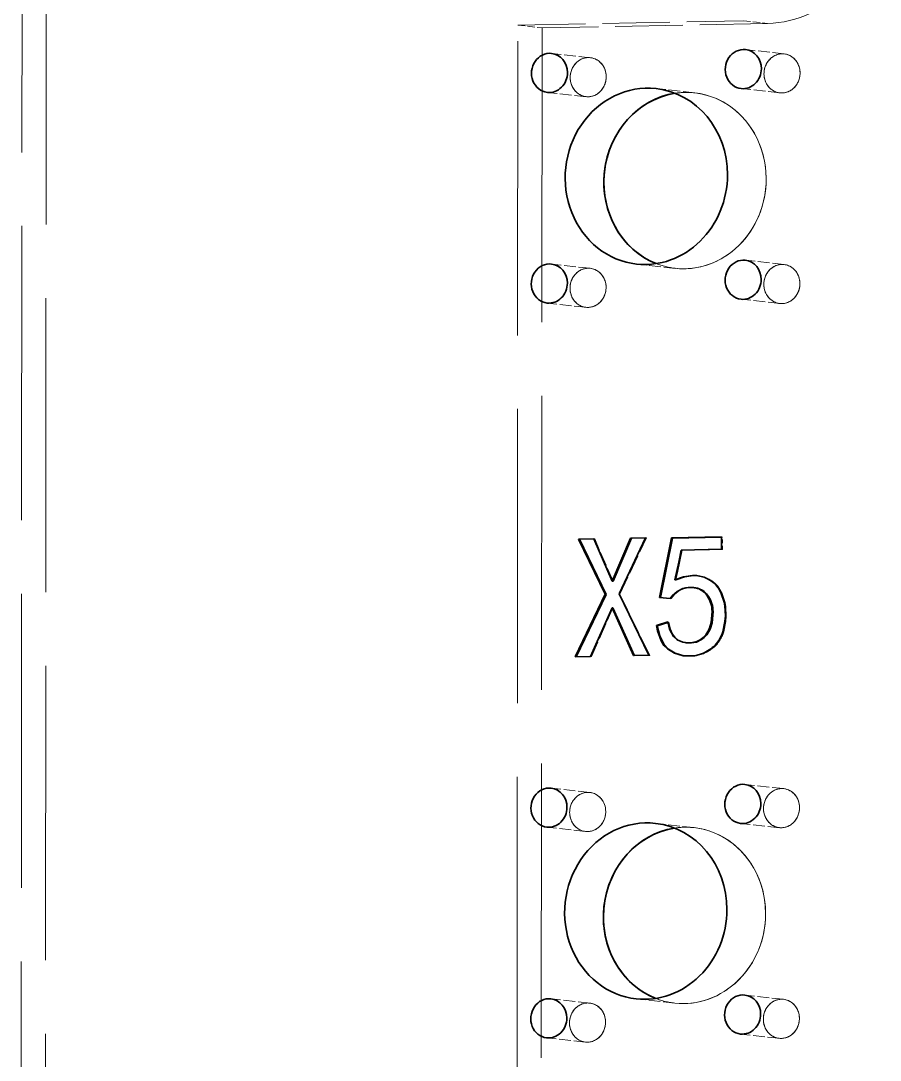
# Model space of a CAD drawing. Header units: millimetres. Extents: x -631 to 3210, y -446 to 2288.
# Drawn here: x 2965.11 to 3000.15, y 1125.84 to 1168.23 of the extents above; entities that cross this region are included whole.
import ezdxf

# ---------------------------------------------------------------- set-up
doc = ezdxf.new("R2010")
doc.units = ezdxf.units.MM
doc.linetypes.add('DASHED', pattern=[15, 12, -3])
doc.layers.get('0').update_dxf_attribs({"lineweight": 18})

msp = doc.modelspace()

# ---------------------------------------------------------------- linework, layer by layer
at = {"color": 7, "linetype": 'DASHED', "lineweight": 13}
for p, q in [((2965.218, 1249.865), (2965.11, 1100.032)), ((2965.218, 1249.865), (2965.11, 1100.032)), ((2966.096, 1099.923), (2966.204, 1249.756)), ((2966.096, 1099.923), (2966.204, 1249.756)), ((2985.343, 1125.399), (2985.374, 1168.052)), ((2985.343, 1125.399), (2985.374, 1168.052)), ((2986.36, 1167.942), (2986.329, 1125.29)), ((2986.36, 1167.942), (2986.329, 1125.29))]:
    msp.add_line(p, q, dxfattribs=at)
at = {"color": 7, "linetype": 'DASHED', "lineweight": 13, "ltscale": 0.229759}
msp.add_line((2985.374, 1168.052), (2994.562, 1168.231), dxfattribs=at)
msp.add_line((2985.374, 1168.052), (2994.562, 1168.231), dxfattribs=at)
at = {"color": 7, "linetype": 'DASHED', "lineweight": 13, "ltscale": 0.02481}
msp.add_line((2985.374, 1168.052), (2986.36, 1167.942), dxfattribs=at)
msp.add_line((2985.374, 1168.052), (2986.36, 1167.942), dxfattribs=at)
at = {"color": 7, "linetype": 'DASHED', "lineweight": 13, "ltscale": 0.22976}
msp.add_line((2995.549, 1168.122), (2986.36, 1167.942), dxfattribs=at)
msp.add_line((2995.549, 1168.122), (2986.36, 1167.942), dxfattribs=at)
at = {"color": 7, "linetype": 'DASHED', "lineweight": 13, "ltscale": 0.024812}
msp.add_line((2994.562, 1168.231), (2995.549, 1168.122), dxfattribs=at)
msp.add_line((2994.562, 1168.231), (2995.549, 1168.122), dxfattribs=at)
at = {"color": 7, "linetype": 'DASHED', "lineweight": 13, "ltscale": 0.039698}
for p, q in [((2996.232, 1166.881), (2994.654, 1167.056)), ((2996.232, 1166.881), (2994.654, 1167.056)), ((2988.33, 1166.727), (2986.752, 1166.901)), ((2988.33, 1166.727), (2986.752, 1166.901)), ((2992.586, 1165.292), (2991.008, 1165.466)), ((2992.586, 1165.292), (2991.008, 1165.466)), ((2996.056, 1165.291), (2994.478, 1165.466)), ((2996.056, 1165.291), (2994.478, 1165.466)), ((2988.154, 1165.136), (2986.576, 1165.311)), ((2988.154, 1165.136), (2986.576, 1165.311)), ((2988.324, 1158.136), (2986.746, 1158.311)), ((2988.324, 1158.136), (2986.746, 1158.311)), ((2991.794, 1158.135), (2990.216, 1158.31)), ((2991.794, 1158.135), (2990.216, 1158.31)), ((2996.226, 1158.291), (2994.648, 1158.465)), ((2996.226, 1158.291), (2994.648, 1158.465)), ((2996.05, 1156.701), (2994.472, 1156.875)), ((2996.05, 1156.701), (2994.472, 1156.875)), ((2988.148, 1156.546), (2986.57, 1156.721)), ((2988.148, 1156.546), (2986.57, 1156.721)), ((2988.309, 1136.76), (2986.73, 1136.935)), ((2988.309, 1136.76), (2986.73, 1136.935)), ((2996.211, 1136.915), (2994.633, 1137.089)), ((2996.211, 1136.915), (2994.633, 1137.089)), ((2988.133, 1135.17), (2986.554, 1135.344)), ((2988.133, 1135.17), (2986.554, 1135.344)), ((2992.565, 1135.325), (2990.986, 1135.5)), ((2992.565, 1135.325), (2990.986, 1135.5)), ((2996.035, 1135.324), (2994.457, 1135.499)), ((2996.035, 1135.324), (2994.457, 1135.499)), ((2996.205, 1128.324), (2994.626, 1128.499)), ((2996.205, 1128.324), (2994.626, 1128.499)), ((2988.302, 1128.17), (2986.724, 1128.344)), ((2988.302, 1128.17), (2986.724, 1128.344)), ((2991.773, 1128.169), (2990.194, 1128.344)), ((2991.773, 1128.169), (2990.194, 1128.344)), ((2988.126, 1126.579), (2986.548, 1126.754)), ((2988.126, 1126.579), (2986.548, 1126.754)), ((2996.029, 1126.734), (2994.45, 1126.909)), ((2996.029, 1126.734), (2994.45, 1126.909))]:
    msp.add_line(p, q, dxfattribs=at)
at = {"color": 7, "lineweight": 35, "ltscale": 0.015489}
for p, q in [((2987.848, 1147.095), (2988.467, 1147.107)), ((2987.848, 1147.095), (2988.467, 1147.107)), ((2988.334, 1142.306), (2987.715, 1142.294)), ((2988.334, 1142.306), (2987.715, 1142.294))]:
    msp.add_line(p, q, dxfattribs=at)
at = {"color": 7, "lineweight": 35, "ltscale": 0.014558}
msp.add_line((2988.469, 1147.102), (2987.887, 1147.09), dxfattribs=at)
msp.add_line((2988.469, 1147.102), (2987.887, 1147.09), dxfattribs=at)
at = {"color": 7, "lineweight": 35, "ltscale": 0.046998}
msp.add_line((2988.467, 1147.107), (2989.214, 1145.382), dxfattribs=at)
msp.add_line((2988.467, 1147.107), (2989.214, 1145.382), dxfattribs=at)
at = {"color": 7, "linetype": 'DASHED', "lineweight": 13, "ltscale": 0.000993254}
for p, q in [((2988.506, 1147.102), (2988.467, 1147.107)), ((2988.506, 1147.102), (2988.467, 1147.107)), ((2993.72, 1147.176), (2993.681, 1147.181)), ((2993.72, 1147.176), (2993.681, 1147.181)), ((2993.72, 1146.671), (2993.68, 1146.676)), ((2993.72, 1146.671), (2993.68, 1146.676)), ((2992.144, 1145.069), (2992.105, 1145.074)), ((2992.144, 1145.069), (2992.105, 1145.074)), ((2991.189, 1144.714), (2991.15, 1144.718)), ((2991.189, 1144.714), (2991.15, 1144.718)), ((2992.142, 1142.878), (2992.103, 1142.883)), ((2992.142, 1142.878), (2992.103, 1142.883)), ((2987.755, 1142.29), (2987.715, 1142.294)), ((2987.755, 1142.29), (2987.715, 1142.294)), ((2988.374, 1142.302), (2988.334, 1142.306)), ((2988.374, 1142.302), (2988.334, 1142.306)), ((2990.129, 1142.336), (2990.09, 1142.341)), ((2990.129, 1142.336), (2990.09, 1142.341)), ((2992.271, 1142.322), (2992.232, 1142.326)), ((2992.271, 1142.322), (2992.232, 1142.326)), ((2992.943, 1142.419), (2992.903, 1142.424)), ((2992.943, 1142.419), (2992.903, 1142.424))]:
    msp.add_line(p, q, dxfattribs=at)
at = {"color": 7, "linetype": 'DASHED', "lineweight": 13, "ltscale": 0.000932492}
msp.add_line((2988.506, 1147.102), (2988.469, 1147.102), dxfattribs=at)
msp.add_line((2988.506, 1147.102), (2988.469, 1147.102), dxfattribs=at)
at = {"color": 7, "linetype": 'DASHED', "lineweight": 13, "ltscale": 0.046998}
msp.add_line((2989.254, 1145.377), (2988.506, 1147.102), dxfattribs=at)
msp.add_line((2989.254, 1145.377), (2988.506, 1147.102), dxfattribs=at)
at = {"color": 7, "lineweight": 35, "ltscale": 0.047694}
for p, q in [((2989.214, 1145.382), (2989.964, 1147.136)), ((2989.214, 1145.382), (2989.964, 1147.136)), ((2990.003, 1147.132), (2989.254, 1145.377)), ((2990.003, 1147.132), (2989.254, 1145.377))]:
    msp.add_line(p, q, dxfattribs=at)
at = {"color": 7, "lineweight": 35, "ltscale": 0.063447}
msp.add_line((2990.583, 1147.148), (2989.498, 1144.854), dxfattribs=at)
msp.add_line((2990.583, 1147.148), (2989.498, 1144.854), dxfattribs=at)
at = {"color": 7, "linetype": 'DASHED', "lineweight": 13, "ltscale": 0.063447}
msp.add_line((2989.537, 1144.85), (2990.623, 1147.144), dxfattribs=at)
msp.add_line((2989.537, 1144.85), (2990.623, 1147.144), dxfattribs=at)
at = {"color": 7, "lineweight": 35, "ltscale": 0.015491}
for p, q in [((2989.964, 1147.136), (2990.583, 1147.148)), ((2989.964, 1147.136), (2990.583, 1147.148)), ((2990.709, 1142.353), (2990.09, 1142.341)), ((2990.709, 1142.353), (2990.09, 1142.341))]:
    msp.add_line(p, q, dxfattribs=at)
at = {"color": 7, "lineweight": 35, "ltscale": 0.000993254}
for p, q in [((2990.003, 1147.132), (2989.964, 1147.136)), ((2990.003, 1147.132), (2989.964, 1147.136)), ((2989.254, 1145.377), (2989.214, 1145.382)), ((2989.254, 1145.377), (2989.214, 1145.382)), ((2988.969, 1144.839), (2988.93, 1144.843)), ((2988.969, 1144.839), (2988.93, 1144.843)), ((2989.253, 1144.283), (2989.213, 1144.287)), ((2989.253, 1144.283), (2989.213, 1144.287)), ((2991.059, 1143.561), (2991.02, 1143.565)), ((2991.059, 1143.561), (2991.02, 1143.565))]:
    msp.add_line(p, q, dxfattribs=at)
at = {"color": 7, "lineweight": 35, "ltscale": 0.014442}
msp.add_line((2990.581, 1147.143), (2990.003, 1147.132), dxfattribs=at)
msp.add_line((2990.581, 1147.143), (2990.003, 1147.132), dxfattribs=at)
at = {"color": 7, "linetype": 'DASHED', "lineweight": 13, "ltscale": 0.001047}
msp.add_line((2990.623, 1147.144), (2990.581, 1147.143), dxfattribs=at)
msp.add_line((2990.623, 1147.144), (2990.581, 1147.143), dxfattribs=at)
at = {"color": 7, "linetype": 'DASHED', "lineweight": 13, "ltscale": 0.000991737}
for p, q in [((2990.623, 1147.144), (2990.583, 1147.148)), ((2990.623, 1147.144), (2990.583, 1147.148)), ((2992.068, 1146.639), (2992.029, 1146.643)), ((2992.068, 1146.639), (2992.029, 1146.643)), ((2993.615, 1145.042), (2993.576, 1145.046)), ((2993.615, 1145.042), (2993.576, 1145.046)), ((2989.537, 1144.85), (2989.498, 1144.854)), ((2989.537, 1144.85), (2989.498, 1144.854)), ((2991.628, 1144.666), (2991.588, 1144.671)), ((2991.628, 1144.666), (2991.588, 1144.671)), ((2993.822, 1144.513), (2993.782, 1144.517)), ((2993.822, 1144.513), (2993.782, 1144.517)), ((2991.484, 1143.715), (2991.524, 1143.71)), ((2991.484, 1143.715), (2991.524, 1143.71)), ((2993.873, 1143.953), (2993.833, 1143.957)), ((2993.873, 1143.953), (2993.833, 1143.957)), ((2993.769, 1143.305), (2993.73, 1143.31)), ((2993.769, 1143.305), (2993.73, 1143.31)), ((2993.459, 1142.766), (2993.419, 1142.77)), ((2993.459, 1142.766), (2993.419, 1142.77)), ((2990.709, 1142.353), (2990.749, 1142.348)), ((2990.709, 1142.353), (2990.749, 1142.348))]:
    msp.add_line(p, q, dxfattribs=at)
at = {"color": 7, "lineweight": 35, "ltscale": 0.061803}
for p, q in [((2991.15, 1144.718), (2991.642, 1147.141)), ((2991.15, 1144.718), (2991.642, 1147.141)), ((2991.681, 1147.136), (2991.189, 1144.714)), ((2991.681, 1147.136), (2991.189, 1144.714))]:
    msp.add_line(p, q, dxfattribs=at)
at = {"color": 7, "lineweight": 35, "ltscale": 0.050985}
msp.add_line((2991.642, 1147.141), (2993.681, 1147.181), dxfattribs=at)
msp.add_line((2991.642, 1147.141), (2993.681, 1147.181), dxfattribs=at)
at = {"color": 7, "lineweight": 35, "ltscale": 0.000991737}
for p, q in [((2991.681, 1147.136), (2991.642, 1147.141)), ((2991.681, 1147.136), (2991.642, 1147.141)), ((2987.887, 1147.09), (2987.848, 1147.095)), ((2987.887, 1147.09), (2987.848, 1147.095)), ((2991.809, 1145.427), (2991.77, 1145.432)), ((2991.809, 1145.427), (2991.77, 1145.432))]:
    msp.add_line(p, q, dxfattribs=at)
at = {"color": 7, "lineweight": 35, "ltscale": 0.049999}
msp.add_line((2993.681, 1147.176), (2991.681, 1147.136), dxfattribs=at)
msp.add_line((2993.681, 1147.176), (2991.681, 1147.136), dxfattribs=at)
at = {"color": 7, "lineweight": 35, "ltscale": 0.012626}
msp.add_line((2993.681, 1147.181), (2993.68, 1146.676), dxfattribs=at)
msp.add_line((2993.681, 1147.181), (2993.68, 1146.676), dxfattribs=at)
at = {"color": 7, "linetype": 'DASHED', "lineweight": 13, "ltscale": 0.000987428}
msp.add_line((2993.72, 1147.176), (2993.681, 1147.176), dxfattribs=at)
msp.add_line((2993.72, 1147.176), (2993.681, 1147.176), dxfattribs=at)
at = {"color": 7, "linetype": 'DASHED', "lineweight": 13, "ltscale": 0.012626}
msp.add_line((2993.72, 1146.671), (2993.72, 1147.176), dxfattribs=at)
msp.add_line((2993.72, 1146.671), (2993.72, 1147.176), dxfattribs=at)
at = {"color": 7, "lineweight": 35, "ltscale": 0.062455}
msp.add_line((2988.93, 1144.843), (2987.848, 1147.095), dxfattribs=at)
msp.add_line((2988.93, 1144.843), (2987.848, 1147.095), dxfattribs=at)
at = {"color": 7, "lineweight": 35, "ltscale": 0.062456}
msp.add_line((2987.887, 1147.09), (2988.969, 1144.839), dxfattribs=at)
msp.add_line((2987.887, 1147.09), (2988.969, 1144.839), dxfattribs=at)
at = {"color": 7, "lineweight": 35, "ltscale": 0.041304}
msp.add_line((2993.68, 1146.676), (2992.029, 1146.643), dxfattribs=at)
msp.add_line((2993.68, 1146.676), (2992.029, 1146.643), dxfattribs=at)
at = {"color": 7, "linetype": 'DASHED', "lineweight": 13, "ltscale": 0.041306}
msp.add_line((2992.068, 1146.639), (2993.72, 1146.671), dxfattribs=at)
msp.add_line((2992.068, 1146.639), (2993.72, 1146.671), dxfattribs=at)
at = {"color": 7, "lineweight": 13, "ltscale": 0.000991737}
for p, q in [((2992.532, 1145.61), (2992.492, 1145.614)), ((2992.532, 1145.61), (2992.492, 1145.614)), ((2993.151, 1144.752), (2993.111, 1144.757)), ((2993.151, 1144.752), (2993.111, 1144.757))]:
    msp.add_line(p, q, dxfattribs=at)
at = {"color": 7, "linetype": 'DASHED', "lineweight": 13, "ltscale": 0.000908833}
msp.add_line((2992.691, 1145.602), (2992.655, 1145.606), dxfattribs=at)
msp.add_line((2992.691, 1145.602), (2992.655, 1145.606), dxfattribs=at)
at = {"color": 7, "linetype": 'DASHED', "lineweight": 13, "ltscale": 0.000520023}
msp.add_line((2992.691, 1145.602), (2992.671, 1145.605), dxfattribs=at)
msp.add_line((2992.691, 1145.602), (2992.671, 1145.605), dxfattribs=at)
at = {"color": 7, "lineweight": 35, "ltscale": 0.001049}
msp.add_line((2992.572, 1145.111), (2992.531, 1145.116), dxfattribs=at)
msp.add_line((2992.572, 1145.111), (2992.531, 1145.116), dxfattribs=at)
at = {"color": 7, "lineweight": 13, "ltscale": 0.000993254}
for p, q in [((2992.737, 1145.077), (2992.697, 1145.081)), ((2992.737, 1145.077), (2992.697, 1145.081)), ((2993.331, 1144.138), (2993.291, 1144.143)), ((2993.331, 1144.138), (2993.291, 1144.143)), ((2992.84, 1142.978), (2992.8, 1142.983)), ((2992.84, 1142.978), (2992.8, 1142.983)), ((2991.517, 1142.607), (2991.477, 1142.611)), ((2991.517, 1142.607), (2991.477, 1142.611))]:
    msp.add_line(p, q, dxfattribs=at)
at = {"color": 7, "lineweight": 35, "ltscale": 0.070593}
for p, q in [((2987.715, 1142.294), (2988.93, 1144.843)), ((2987.715, 1142.294), (2988.93, 1144.843)), ((2988.969, 1144.839), (2987.755, 1142.29)), ((2988.969, 1144.839), (2987.755, 1142.29))]:
    msp.add_line(p, q, dxfattribs=at)
at = {"color": 7, "lineweight": 35, "ltscale": 0.069485}
msp.add_line((2989.498, 1144.854), (2990.709, 1142.353), dxfattribs=at)
msp.add_line((2989.498, 1144.854), (2990.709, 1142.353), dxfattribs=at)
at = {"color": 7, "linetype": 'DASHED', "lineweight": 13, "ltscale": 0.069485}
msp.add_line((2990.749, 1142.348), (2989.537, 1144.85), dxfattribs=at)
msp.add_line((2990.749, 1142.348), (2989.537, 1144.85), dxfattribs=at)
at = {"color": 7, "lineweight": 35, "ltscale": 0.011034}
msp.add_line((2991.588, 1144.671), (2991.15, 1144.718), dxfattribs=at)
msp.add_line((2991.588, 1144.671), (2991.15, 1144.718), dxfattribs=at)
at = {"color": 7, "linetype": 'DASHED', "lineweight": 13, "ltscale": 0.011032}
msp.add_line((2991.189, 1144.714), (2991.628, 1144.666), dxfattribs=at)
msp.add_line((2991.189, 1144.714), (2991.628, 1144.666), dxfattribs=at)
at = {"color": 7, "lineweight": 35, "ltscale": 0.054186}
msp.add_line((2989.213, 1144.287), (2988.334, 1142.306), dxfattribs=at)
msp.add_line((2989.213, 1144.287), (2988.334, 1142.306), dxfattribs=at)
at = {"color": 7, "linetype": 'DASHED', "lineweight": 13, "ltscale": 0.054186}
msp.add_line((2988.374, 1142.302), (2989.253, 1144.283), dxfattribs=at)
msp.add_line((2988.374, 1142.302), (2989.253, 1144.283), dxfattribs=at)
at = {"color": 7, "lineweight": 35, "ltscale": 0.053375}
for p, q in [((2990.09, 1142.341), (2989.213, 1144.287)), ((2990.09, 1142.341), (2989.213, 1144.287)), ((2989.253, 1144.283), (2990.129, 1142.336)), ((2989.253, 1144.283), (2990.129, 1142.336))]:
    msp.add_line(p, q, dxfattribs=at)
at = {"color": 7, "lineweight": 35, "ltscale": 0.012204}
msp.add_line((2991.02, 1143.565), (2991.484, 1143.715), dxfattribs=at)
msp.add_line((2991.02, 1143.565), (2991.484, 1143.715), dxfattribs=at)
at = {"color": 7, "linetype": 'DASHED', "lineweight": 13, "ltscale": 0.000960274}
msp.add_line((2991.524, 1143.71), (2991.487, 1143.698), dxfattribs=at)
msp.add_line((2991.524, 1143.71), (2991.487, 1143.698), dxfattribs=at)
at = {"color": 7, "lineweight": 35, "ltscale": 0.011242}
msp.add_line((2991.487, 1143.698), (2991.059, 1143.561), dxfattribs=at)
msp.add_line((2991.487, 1143.698), (2991.059, 1143.561), dxfattribs=at)
at = {"color": 7, "lineweight": 35, "ltscale": 0.002172}
msp.add_line((2992.103, 1142.883), (2992.189, 1142.87), dxfattribs=at)
msp.add_line((2992.103, 1142.883), (2992.189, 1142.87), dxfattribs=at)
at = {"color": 7, "linetype": 'DASHED', "lineweight": 13, "ltscale": 0.002339}
msp.add_line((2992.235, 1142.865), (2992.142, 1142.878), dxfattribs=at)
msp.add_line((2992.235, 1142.865), (2992.142, 1142.878), dxfattribs=at)
at = {"color": 7, "lineweight": 35, "ltscale": 0.001158}
msp.add_line((2992.235, 1142.865), (2992.189, 1142.87), dxfattribs=at)
msp.add_line((2992.235, 1142.865), (2992.189, 1142.87), dxfattribs=at)
at = {"color": 7, "linetype": 'DASHED', "lineweight": 13, "ltscale": 0.015489}
for p, q in [((2987.755, 1142.29), (2988.374, 1142.302)), ((2987.755, 1142.29), (2988.374, 1142.302)), ((2990.129, 1142.336), (2990.749, 1142.348)), ((2990.129, 1142.336), (2990.749, 1142.348))]:
    msp.add_line(p, q, dxfattribs=at)
at = {"color": 7, "linetype": 'DASHED', "lineweight": 13, "ltscale": 0.001041}
msp.add_line((2992.153, 1142.327), (2992.111, 1142.332), dxfattribs=at)
msp.add_line((2992.153, 1142.327), (2992.111, 1142.332), dxfattribs=at)
at = {"color": 7, "linetype": 'DASHED', "lineweight": 13, "ltscale": 0.000425657}
msp.add_line((2992.136, 1142.329), (2992.153, 1142.327), dxfattribs=at)
msp.add_line((2992.136, 1142.329), (2992.153, 1142.327), dxfattribs=at)
at = {"color": 7, "lineweight": 35}
for points in [[(2992.029, 1146.643), (2991.931, 1146.157), (2991.77, 1145.432)], [(2992.029, 1146.643), (2991.931, 1146.157), (2991.77, 1145.432)], [(2991.77, 1145.432), (2992.124, 1145.56), (2992.492, 1145.614)], [(2991.77, 1145.432), (2992.124, 1145.56), (2992.492, 1145.614)], [(2992.532, 1145.61), (2992.171, 1145.559), (2991.809, 1145.427)], [(2992.532, 1145.61), (2992.171, 1145.559), (2991.809, 1145.427)], [(2992.105, 1145.074), (2991.869, 1144.961), (2991.67, 1144.781), (2991.588, 1144.671)], [(2992.105, 1145.074), (2991.869, 1144.961), (2991.67, 1144.781), (2991.588, 1144.671)], [(2993.576, 1145.046), (2993.661, 1144.879), (2993.782, 1144.517)], [(2993.576, 1145.046), (2993.661, 1144.879), (2993.782, 1144.517)], [(2993.188, 1143.467), (2993.252, 1143.686), (2993.291, 1144.143)], [(2993.188, 1143.467), (2993.252, 1143.686), (2993.291, 1144.143)], [(2993.331, 1144.138), (2993.29, 1143.676), (2993.227, 1143.463)], [(2993.331, 1144.138), (2993.29, 1143.676), (2993.227, 1143.463)], [(2993.782, 1144.517), (2993.814, 1144.371), (2993.833, 1143.957)], [(2993.782, 1144.517), (2993.814, 1144.371), (2993.833, 1143.957)], [(2991.484, 1143.715), (2991.563, 1143.424), (2991.725, 1143.118), (2991.864, 1142.982), (2992.103, 1142.883)], [(2991.484, 1143.715), (2991.563, 1143.424), (2991.725, 1143.118), (2991.864, 1142.982), (2992.103, 1142.883)], [(2993.833, 1143.957), (2993.817, 1143.739), (2993.73, 1143.31)], [(2993.833, 1143.957), (2993.817, 1143.739), (2993.73, 1143.31)], [(2991.477, 1142.611), (2991.33, 1142.759), (2991.216, 1142.938), (2991.066, 1143.346), (2991.02, 1143.565)], [(2991.477, 1142.611), (2991.33, 1142.759), (2991.216, 1142.938), (2991.066, 1143.346), (2991.02, 1143.565)], [(2991.059, 1143.561), (2991.164, 1143.147), (2991.338, 1142.797), (2991.517, 1142.607)], [(2991.059, 1143.561), (2991.164, 1143.147), (2991.338, 1142.797), (2991.517, 1142.607)], [(2992.189, 1142.87), (2992.432, 1142.865), (2992.67, 1142.917), (2992.8, 1142.983)], [(2992.189, 1142.87), (2992.432, 1142.865), (2992.67, 1142.917), (2992.8, 1142.983)], [(2992.84, 1142.978), (2992.654, 1142.894), (2992.443, 1142.858), (2992.235, 1142.865)], [(2992.84, 1142.978), (2992.654, 1142.894), (2992.443, 1142.858), (2992.235, 1142.865)], [(2992.111, 1142.332), (2991.758, 1142.437), (2991.477, 1142.611)], [(2992.111, 1142.332), (2991.758, 1142.437), (2991.477, 1142.611)], [(2991.517, 1142.607), (2991.786, 1142.438), (2992.136, 1142.329)], [(2991.517, 1142.607), (2991.786, 1142.438), (2992.136, 1142.329)], [(2992.903, 1142.424), (2992.64, 1142.342), (2992.232, 1142.326)], [(2992.903, 1142.424), (2992.64, 1142.342), (2992.232, 1142.326)]]:
    msp.add_lwpolyline(points, dxfattribs=at)
at = {"color": 7, "linetype": 'DASHED', "lineweight": 13}
for points in [[(2991.809, 1145.427), (2991.895, 1145.79), (2992.068, 1146.639)], [(2991.809, 1145.427), (2991.895, 1145.79), (2992.068, 1146.639)], [(2991.628, 1144.666), (2991.78, 1144.853), (2991.968, 1144.994), (2992.144, 1145.069)], [(2991.628, 1144.666), (2991.78, 1144.853), (2991.968, 1144.994), (2992.144, 1145.069)], [(2993.822, 1144.513), (2993.702, 1144.87), (2993.615, 1145.042)], [(2993.822, 1144.513), (2993.702, 1144.87), (2993.615, 1145.042)], [(2993.873, 1143.953), (2993.858, 1144.333), (2993.822, 1144.513)], [(2993.873, 1143.953), (2993.858, 1144.333), (2993.822, 1144.513)], [(2992.142, 1142.878), (2991.968, 1142.937), (2991.82, 1143.05), (2991.694, 1143.22), (2991.6, 1143.43), (2991.524, 1143.71)], [(2992.142, 1142.878), (2991.968, 1142.937), (2991.82, 1143.05), (2991.694, 1143.22), (2991.6, 1143.43), (2991.524, 1143.71)], [(2993.769, 1143.305), (2993.857, 1143.735), (2993.873, 1143.953)], [(2993.769, 1143.305), (2993.857, 1143.735), (2993.873, 1143.953)], [(2992.271, 1142.322), (2992.589, 1142.324), (2992.943, 1142.419)], [(2992.271, 1142.322), (2992.589, 1142.324), (2992.943, 1142.419)]]:
    msp.add_lwpolyline(points, dxfattribs=at)
at = {"color": 7, "lineweight": 35}
for centre, radius, start, end in [((2992.515, 1144.387), 1.228, 83.4509, 91.0603), ((2992.515, 1144.387), 1.228, 83.4509, 91.0603), ((2992.554, 1144.388), 1.222, 84.5294, 91.0389), ((2992.554, 1144.388), 1.222, 84.5294, 91.0389), ((2992.497, 1144.23), 1.385, 62.464, 83.448), ((2992.497, 1144.23), 1.385, 62.464, 83.448), ((2992.639, 1144.49), 1.089, 30.6854, 62.767), ((2992.639, 1144.49), 1.089, 30.6854, 62.767), ((2992.426, 1144.017), 1.104, 84.5503, 106.9027), ((2992.426, 1144.017), 1.104, 84.5503, 106.9027), ((2992.441, 1144.262), 0.859, 72.6341, 84.012), ((2992.441, 1144.262), 0.859, 72.6341, 84.012), ((2992.48, 1144.254), 0.862, 72.6596, 83.8372), ((2992.48, 1144.254), 0.862, 72.6596, 83.8372), ((2992.466, 1144.361), 0.757, 31.5284, 72.1841), ((2992.466, 1144.361), 0.757, 31.5284, 72.1841), ((2992.502, 1144.353), 0.761, 31.6433, 72.069), ((2992.502, 1144.353), 0.761, 31.6433, 72.069), ((2992.093, 1144.122), 1.2, 0.9696, 31.9024), ((2992.093, 1144.122), 1.2, 0.9696, 31.9024), ((2992.131, 1144.118), 1.201, 0.9903, 31.8916), ((2992.131, 1144.118), 1.201, 0.9903, 31.8916), ((2992.252, 1143.816), 0.998, 303.3384, 339.5743), ((2992.252, 1143.816), 0.998, 303.3384, 339.5743), ((2992.292, 1143.811), 0.997, 303.3325, 339.5896), ((2992.292, 1143.811), 0.997, 303.3325, 339.5896), ((2992.254, 1143.797), 1.554, 318.6414, 341.7333), ((2992.254, 1143.797), 1.554, 318.6414, 341.7333), ((2992.202, 1144.018), 1.742, 293.7153, 314.2804), ((2992.202, 1144.018), 1.742, 293.7153, 314.2804), ((2992.214, 1143.225), 0.899, 263.4413, 271.1448), ((2992.214, 1143.225), 0.899, 263.4413, 271.1448)]:
    msp.add_arc(centre, radius, start, end, dxfattribs=at)
at = {"color": 7, "linetype": 'DASHED', "lineweight": 13}
for centre, radius, start, end in [((2992.536, 1144.225), 1.386, 62.4693, 83.5872), ((2992.536, 1144.225), 1.386, 62.4693, 83.5872), ((2992.681, 1144.489), 1.085, 30.6221, 62.8169), ((2992.681, 1144.489), 1.085, 30.6221, 62.8169), ((2992.465, 1144.012), 1.104, 84.4376, 106.8974), ((2992.465, 1144.012), 1.104, 84.4376, 106.8974), ((2992.331, 1143.77), 1.51, 318.3101, 342.074), ((2992.331, 1143.77), 1.51, 318.3101, 342.074), ((2992.242, 1144.013), 1.741, 293.7113, 314.2869), ((2992.242, 1144.013), 1.741, 293.7113, 314.2869), ((2992.254, 1143.237), 0.915, 263.6373, 271.0795), ((2992.254, 1143.237), 0.915, 263.6373, 271.0795)]:
    msp.add_arc(centre, radius, start, end, dxfattribs=at)
for centre, major_axis, start_param, end_param in [((2995.552, 1173.117), (-0.55, -4.97), 0.11917, 1.689967), ((2995.552, 1173.117), (-0.55, -4.97), 0.11917, 1.689967), ((2988.242, 1165.932), (0.088, 0.795), 6.28316, 9.424753), ((2988.242, 1165.932), (0.088, 0.795), 6.28316, 7.973152), ((2988.242, 1165.932), (0.088, 0.795), 3.141567, 6.28316), ((2988.242, 1165.932), (0.088, 0.795), 4.831559, 6.28316), ((2996.144, 1166.086), (0.088, 0.795), 6.28316, 9.424753), ((2996.144, 1166.086), (0.088, 0.795), 6.28316, 7.973152), ((2996.144, 1166.086), (0.088, 0.795), 3.141567, 6.28316), ((2996.144, 1166.086), (0.088, 0.795), 4.831559, 6.28316), ((2988.242, 1165.932), (0.088, 0.795), 1.689967, 3.141567), ((2988.242, 1165.932), (0.088, 0.795), 3.141567, 4.831559), ((2996.144, 1166.086), (0.088, 0.795), 1.689967, 3.141567), ((2996.144, 1166.086), (0.088, 0.795), 3.141567, 4.831559), ((2992.19, 1161.714), (0.396, 3.578), 6.28316, 6.525667), ((2992.19, 1161.714), (0.396, 3.578), 6.28316, 6.525667), ((2992.19, 1161.714), (0.396, 3.578), 3.141567, 6.28316), ((2992.19, 1161.714), (0.396, 3.578), 4.831559, 6.28316), ((2992.19, 1161.714), (0.396, 3.578), 3.141567, 4.831559), ((2988.236, 1157.341), (0.088, 0.795), 6.28316, 9.424753), ((2988.236, 1157.341), (0.088, 0.795), 6.28316, 7.973152), ((2988.236, 1157.341), (0.088, 0.795), 3.141567, 6.28316), ((2988.236, 1157.341), (0.088, 0.795), 4.831559, 6.28316), ((2992.19, 1161.714), (0.396, 3.578), 2.899019, 3.141567), ((2992.19, 1161.714), (0.396, 3.578), 2.899019, 3.141567), ((2996.138, 1157.496), (0.088, 0.795), 6.28316, 9.424753), ((2996.138, 1157.496), (0.088, 0.795), 6.28316, 7.973152), ((2996.138, 1157.496), (0.088, 0.795), 3.141567, 6.28316), ((2996.138, 1157.496), (0.088, 0.795), 4.831559, 6.28316), ((2988.236, 1157.341), (0.088, 0.795), 1.689967, 3.141567), ((2988.236, 1157.341), (0.088, 0.795), 3.141567, 4.831559), ((2996.138, 1157.496), (0.088, 0.795), 1.689967, 3.141567), ((2996.138, 1157.496), (0.088, 0.795), 3.141567, 4.831559), ((2996.123, 1136.12), (0.088, 0.795), 6.28316, 9.424753), ((2996.123, 1136.12), (0.088, 0.795), 6.28316, 7.973152), ((2988.221, 1135.965), (0.088, 0.795), 6.28316, 9.424753), ((2988.221, 1135.965), (0.088, 0.795), 6.28316, 7.973152), ((2988.221, 1135.965), (0.088, 0.795), 3.141567, 6.28316), ((2988.221, 1135.965), (0.088, 0.795), 4.831559, 6.28316), ((2996.123, 1136.12), (0.088, 0.795), 3.141567, 6.28316), ((2996.123, 1136.12), (0.088, 0.795), 4.831559, 6.28316), ((2996.123, 1136.12), (0.088, 0.795), 1.689967, 3.141567), ((2996.123, 1136.12), (0.088, 0.795), 3.141567, 4.831559), ((2988.221, 1135.965), (0.088, 0.795), 1.689967, 3.141567), ((2988.221, 1135.965), (0.088, 0.795), 3.141567, 4.831559), ((2992.169, 1131.747), (0.396, 3.578), 6.28316, 6.525667), ((2992.169, 1131.747), (0.396, 3.578), 6.28316, 6.525667), ((2992.169, 1131.747), (0.396, 3.578), 3.141567, 6.28316), ((2992.169, 1131.747), (0.396, 3.578), 4.831559, 6.28316), ((2992.169, 1131.747), (0.396, 3.578), 3.141567, 4.831559), ((2988.214, 1127.375), (0.088, 0.795), 6.28316, 9.424753), ((2988.214, 1127.375), (0.088, 0.795), 6.28316, 7.973152), ((2988.214, 1127.375), (0.088, 0.795), 3.141567, 6.28316), ((2988.214, 1127.375), (0.088, 0.795), 4.831559, 6.28316), ((2992.169, 1131.747), (0.396, 3.578), 2.899019, 3.141567), ((2992.169, 1131.747), (0.396, 3.578), 2.899019, 3.141567), ((2996.117, 1127.529), (0.088, 0.795), 6.28316, 9.424753), ((2996.117, 1127.529), (0.088, 0.795), 6.28316, 7.973152), ((2996.117, 1127.529), (0.088, 0.795), 3.141567, 6.28316), ((2996.117, 1127.529), (0.088, 0.795), 4.831559, 6.28316), ((2988.214, 1127.375), (0.088, 0.795), 1.689967, 3.141567), ((2988.214, 1127.375), (0.088, 0.795), 3.141567, 4.831559), ((2996.117, 1127.529), (0.088, 0.795), 1.689967, 3.141567), ((2996.117, 1127.529), (0.088, 0.795), 3.141567, 4.831559)]:
    msp.add_ellipse(centre, major_axis=major_axis, ratio=0.917827, start_param=start_param, end_param=end_param, dxfattribs=at)
at = {"color": 7, "lineweight": 35}
for centre, major_axis, start_param, end_param in [((2994.566, 1166.261), (-0.088, -0.795), 3.141567, 6.28316), ((2994.566, 1166.261), (-0.088, -0.795), 3.141567, 6.28316), ((2994.566, 1166.261), (-0.088, -0.795), 1.689967, 3.141567), ((2994.566, 1166.261), (-0.088, -0.795), 1.689967, 3.141567), ((2986.664, 1166.106), (-0.088, -0.795), 3.141567, 6.28316), ((2986.664, 1166.106), (-0.088, -0.795), 3.141567, 6.28316), ((2986.664, 1166.106), (-0.088, -0.795), 1.689967, 3.141567), ((2986.664, 1166.106), (-0.088, -0.795), 1.689967, 3.141567), ((2994.566, 1166.261), (-0.088, -0.795), 6.28316, 7.973152), ((2994.566, 1166.261), (-0.088, -0.795), 6.28316, 7.973152), ((2986.664, 1166.106), (-0.088, -0.795), 6.28316, 7.973152), ((2986.664, 1166.106), (-0.088, -0.795), 6.28316, 7.973152), ((2990.612, 1161.888), (-0.396, -3.578), 3.141567, 6.28316), ((2990.612, 1161.888), (-0.396, -3.578), 3.141567, 6.28316), ((2990.612, 1161.888), (-0.396, -3.578), 1.689967, 3.141567), ((2990.612, 1161.888), (-0.396, -3.578), 1.689967, 3.141567), ((2992.19, 1161.714), (0.396, 3.578), 0.242481, 2.899019), ((2992.19, 1161.714), (0.396, 3.578), 0.242481, 1.689967), ((2990.612, 1161.888), (-0.396, -3.578), 6.28316, 7.973152), ((2990.612, 1161.888), (-0.396, -3.578), 6.28316, 7.973152), ((2992.19, 1161.714), (0.396, 3.578), 1.689967, 2.899019), ((2986.658, 1157.516), (-0.088, -0.795), 3.141567, 6.28316), ((2986.658, 1157.516), (-0.088, -0.795), 3.141567, 6.28316), ((2986.658, 1157.516), (-0.088, -0.795), 1.689967, 3.141567), ((2986.658, 1157.516), (-0.088, -0.795), 1.689967, 3.141567), ((2994.56, 1157.67), (-0.088, -0.795), 3.141567, 6.28316), ((2994.56, 1157.67), (-0.088, -0.795), 3.141567, 6.28316), ((2994.56, 1157.67), (-0.088, -0.795), 1.689967, 3.141567), ((2994.56, 1157.67), (-0.088, -0.795), 1.689967, 3.141567), ((2986.658, 1157.516), (-0.088, -0.795), 6.28316, 7.973152), ((2986.658, 1157.516), (-0.088, -0.795), 6.28316, 7.973152), ((2994.56, 1157.67), (-0.088, -0.795), 6.28316, 7.973152), ((2994.56, 1157.67), (-0.088, -0.795), 6.28316, 7.973152), ((2986.642, 1136.14), (-0.088, -0.795), 3.141567, 6.28316), ((2986.642, 1136.14), (-0.088, -0.795), 3.141567, 6.28316), ((2986.642, 1136.14), (-0.088, -0.795), 1.689967, 3.141567), ((2986.642, 1136.14), (-0.088, -0.795), 1.689967, 3.141567), ((2994.545, 1136.294), (-0.088, -0.795), 3.141567, 6.28316), ((2994.545, 1136.294), (-0.088, -0.795), 3.141567, 6.28316), ((2994.545, 1136.294), (-0.088, -0.795), 1.689967, 3.141567), ((2994.545, 1136.294), (-0.088, -0.795), 1.689967, 3.141567), ((2986.642, 1136.14), (-0.088, -0.795), 6.28316, 7.973152), ((2986.642, 1136.14), (-0.088, -0.795), 6.28316, 7.973152), ((2994.545, 1136.294), (-0.088, -0.795), 6.28316, 7.973152), ((2994.545, 1136.294), (-0.088, -0.795), 6.28316, 7.973152), ((2990.59, 1131.922), (-0.396, -3.578), 3.141567, 6.28316), ((2990.59, 1131.922), (-0.396, -3.578), 3.141567, 6.28316), ((2992.169, 1131.747), (0.396, 3.578), 0.242481, 2.899019), ((2992.169, 1131.747), (0.396, 3.578), 0.242481, 1.689967), ((2990.59, 1131.922), (-0.396, -3.578), 1.689967, 3.141567), ((2990.59, 1131.922), (-0.396, -3.578), 1.689967, 3.141567), ((2990.59, 1131.922), (-0.396, -3.578), 6.28316, 7.973152), ((2990.59, 1131.922), (-0.396, -3.578), 6.28316, 7.973152), ((2992.169, 1131.747), (0.396, 3.578), 1.689967, 2.899019), ((2994.538, 1127.704), (-0.088, -0.795), 3.141567, 6.28316), ((2994.538, 1127.704), (-0.088, -0.795), 3.141567, 6.28316), ((2994.538, 1127.704), (-0.088, -0.795), 1.689967, 3.141567), ((2994.538, 1127.704), (-0.088, -0.795), 1.689967, 3.141567), ((2986.636, 1127.549), (-0.088, -0.795), 3.141567, 6.28316), ((2986.636, 1127.549), (-0.088, -0.795), 3.141567, 6.28316), ((2986.636, 1127.549), (-0.088, -0.795), 1.689967, 3.141567), ((2986.636, 1127.549), (-0.088, -0.795), 1.689967, 3.141567), ((2994.538, 1127.704), (-0.088, -0.795), 6.28316, 7.973152), ((2994.538, 1127.704), (-0.088, -0.795), 6.28316, 7.973152), ((2986.636, 1127.549), (-0.088, -0.795), 6.28316, 7.973152), ((2986.636, 1127.549), (-0.088, -0.795), 6.28316, 7.973152)]:
    msp.add_ellipse(centre, major_axis=major_axis, ratio=0.917827, start_param=start_param, end_param=end_param, dxfattribs=at)

doc.saveas('drawing.dxf')
